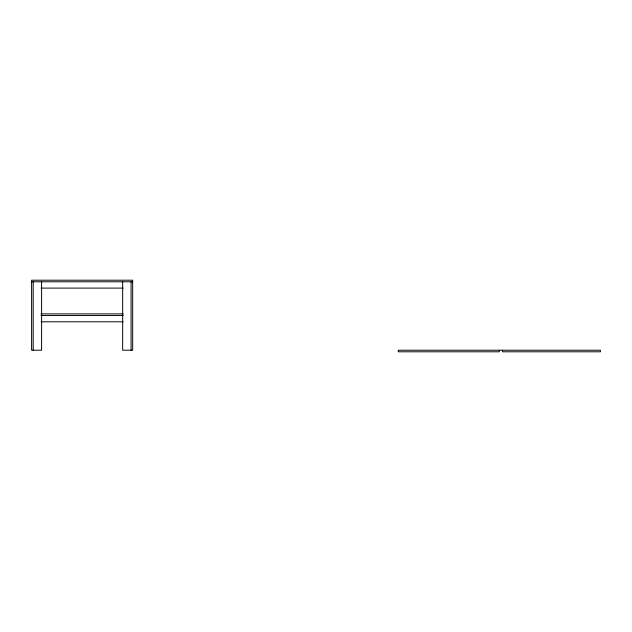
<?xml version="1.0" encoding="UTF-8"?>
<svg xmlns="http://www.w3.org/2000/svg" width="632" height="632" viewBox="0 0 632 632"><rect width="100%" height="100%" fill="white"/><g stroke="black" fill="none" stroke-linecap="round" stroke-linejoin="round"><path stroke-width="0.95" d="M31.6 281.785L132.665 281.785M41.009 288.105L123.256 288.105M41.009 313.891L123.256 313.891M41.009 315.471L123.256 315.471M41.009 321.791L123.256 321.791M502.495 350.215L502.495 351.795L600.4 351.795L600.4 350.215L398.271 350.215L398.271 351.795L499.335 351.795L499.335 350.215M131.085 281.785L131.085 350.215M122.663 281.785L122.663 350.215L132.665 350.215L132.665 280.205L31.6 280.205L31.6 350.215L41.601 350.215L41.601 281.785M33.18 281.785L33.18 350.215"/></g></svg>
